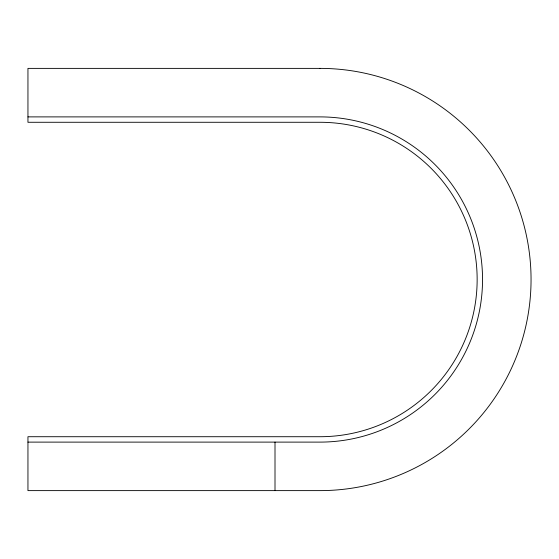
<?xml version="1.0" encoding="UTF-8"?>
<svg xmlns="http://www.w3.org/2000/svg" width="559" height="559" viewBox="0 0 559 559"><rect width="100%" height="100%" fill="white"/><g stroke="black" fill="none" stroke-linecap="round" stroke-linejoin="round"><path stroke-width="0.84" d="M27.95 116.894L319.93 116.894A162.606 162.606 0 0 1 482.536 279.5A162.606 162.606 0 0 1 319.93 442.106L27.95 442.106M275.007 442.106L275.007 490.62M319.93 68.38L27.95 68.38L27.95 122.281L319.93 122.281A157.219 157.219 0 0 1 477.148 279.5A157.219 157.219 0 0 1 319.93 436.719L27.95 436.719L27.95 490.62L319.93 490.62A211.12 211.12 0 0 0 531.05 279.5A211.12 211.12 0 0 0 319.93 68.38"/></g></svg>
